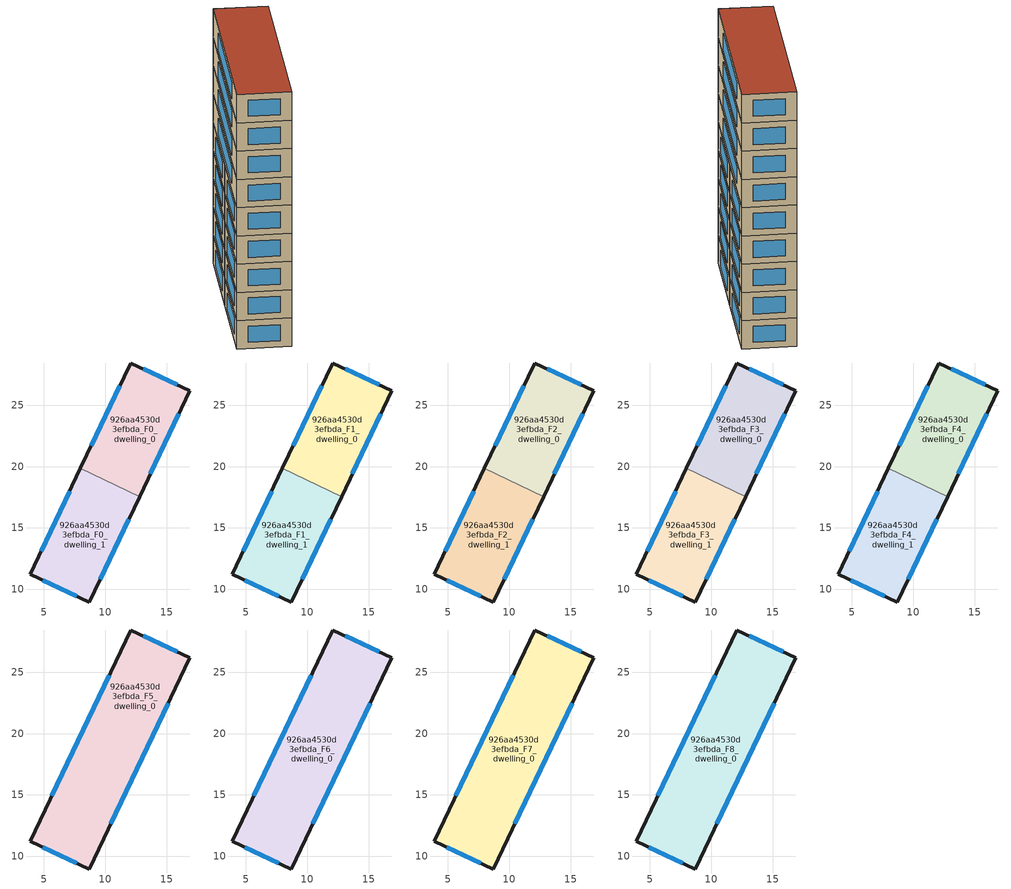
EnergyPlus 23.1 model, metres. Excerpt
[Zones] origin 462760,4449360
926aa4530d3efbda_F0_dwelling_0
 floor ground (EU_floor_Construction): 16.89,26.18 12.8,17.56 7.98,19.85 12.07,28.46 z0
 wall outside (EU_wall_Construction): 12.8,17.56 16.89,26.18 12.07,28.46 7.98,19.85 z0:3
 wall to 926aa4530d3efbda_F0_dwelling_1 (EU_wall_Construction): 7.98,19.85 12.8,17.56 z0:3
 window (EU_Window_Construction): 15.86,26.67 13.1,27.97 / 13.68,19.41 16.02,24.33 / 11.19,26.61 8.86,21.69 z0.64:2.36
926aa4530d3efbda_F0_dwelling_1
 floor ground (EU_floor_Construction): 12.8,17.56 8.71,8.96 3.89,11.24 7.98,19.85 z0
 wall outside (EU_wall_Construction): 7.98,19.85 3.89,11.24 8.71,8.96 12.8,17.56 z0:3
 window (EU_Window_Construction): 9.59,10.8 11.92,15.72 / 4.92,10.75 7.68,9.45 / 7.11,18.01 4.77,13.08 z0.64:2.36
926aa4530d3efbda_F1_dwelling_0
 floor to 926aa4530d3efbda_F0_dwelling_0 (EU_floor_Construction): 16.89,26.18 12.8,17.56 7.98,19.85 12.07,28.46 z3
 wall outside (EU_wall_Construction): 12.8,17.56 16.89,26.18 12.07,28.46 7.98,19.85 z3:6
 wall to 926aa4530d3efbda_F1_dwelling_1 (EU_wall_Construction): 7.98,19.85 12.8,17.56 z3:6
 window (EU_Window_Construction): 15.86,26.67 13.1,27.97 / 13.68,19.41 16.02,24.33 / 11.19,26.61 8.86,21.69 z3.64:5.36
926aa4530d3efbda_F1_dwelling_1
 floor to 926aa4530d3efbda_F0_dwelling_1 (EU_floor_Construction): 12.8,17.56 8.71,8.96 3.89,11.24 7.98,19.85 z3
 wall outside (EU_wall_Construction): 7.98,19.85 3.89,11.24 8.71,8.96 12.8,17.56 z3:6
 window (EU_Window_Construction): 9.59,10.8 11.92,15.72 / 4.92,10.75 7.68,9.45 / 7.11,18.01 4.77,13.08 z3.64:5.36
926aa4530d3efbda_F2_dwelling_0
 floor to 926aa4530d3efbda_F1_dwelling_0 (EU_floor_Construction): 16.89,26.18 12.8,17.56 7.98,19.85 12.07,28.46 z6
 wall outside (EU_wall_Construction): 12.8,17.56 16.89,26.18 12.07,28.46 7.98,19.85 z6:9
 wall to 926aa4530d3efbda_F2_dwelling_1 (EU_wall_Construction): 7.98,19.85 12.8,17.56 z6:9
 window (EU_Window_Construction): 15.86,26.67 13.1,27.97 / 13.68,19.41 16.02,24.33 / 11.19,26.61 8.86,21.69 z6.64:8.36
926aa4530d3efbda_F2_dwelling_1
 floor to 926aa4530d3efbda_F1_dwelling_1 (EU_floor_Construction): 12.8,17.56 8.71,8.96 3.89,11.24 7.98,19.85 z6
 wall outside (EU_wall_Construction): 7.98,19.85 3.89,11.24 8.71,8.96 12.8,17.56 z6:9
 window (EU_Window_Construction): 9.59,10.8 11.92,15.72 / 4.92,10.75 7.68,9.45 / 7.11,18.01 4.77,13.08 z6.64:8.36
926aa4530d3efbda_F3_dwelling_0
 floor to 926aa4530d3efbda_F2_dwelling_0 (EU_floor_Construction): 16.89,26.18 12.8,17.56 7.98,19.85 12.07,28.46 z9
 wall outside (EU_wall_Construction): 12.8,17.56 16.89,26.18 12.07,28.46 7.98,19.85 z9:12
 wall to 926aa4530d3efbda_F3_dwelling_1 (EU_wall_Construction): 7.98,19.85 12.8,17.56 z9:12
 window (EU_Window_Construction): 15.86,26.67 13.1,27.97 / 13.68,19.41 16.02,24.33 / 11.19,26.61 8.86,21.69 z9.64:11.36
926aa4530d3efbda_F3_dwelling_1
 floor to 926aa4530d3efbda_F2_dwelling_1 (EU_floor_Construction): 12.8,17.56 8.71,8.96 3.89,11.24 7.98,19.85 z9
 wall outside (EU_wall_Construction): 7.98,19.85 3.89,11.24 8.71,8.96 12.8,17.56 z9:12
 window (EU_Window_Construction): 9.59,10.8 11.92,15.72 / 4.92,10.75 7.68,9.45 / 7.11,18.01 4.77,13.08 z9.64:11.36
926aa4530d3efbda_F4_dwelling_0
 floor to 926aa4530d3efbda_F3_dwelling_0 (EU_floor_Construction): 16.89,26.18 12.8,17.56 7.98,19.85 12.07,28.46 z12
 wall outside (EU_wall_Construction): 12.8,17.56 16.89,26.18 12.07,28.46 7.98,19.85 z12:15
 wall to 926aa4530d3efbda_F4_dwelling_1 (EU_wall_Construction): 7.98,19.85 12.8,17.56 z12:15
 window (EU_Window_Construction): 15.86,26.67 13.1,27.97 / 13.68,19.41 16.02,24.33 / 11.19,26.61 8.86,21.69 z12.64:14.36
926aa4530d3efbda_F4_dwelling_1
 floor to 926aa4530d3efbda_F3_dwelling_1 (EU_floor_Construction): 12.8,17.56 8.71,8.96 3.89,11.24 7.98,19.85 z12
 wall outside (EU_wall_Construction): 7.98,19.85 3.89,11.24 8.71,8.96 12.8,17.56 z12:15
 window (EU_Window_Construction): 9.59,10.8 11.92,15.72 / 4.92,10.75 7.68,9.45 / 7.11,18.01 4.77,13.08 z12.64:14.36
926aa4530d3efbda_F5_dwelling_0
 floor to 926aa4530d3efbda_F4_dwelling_0 (EU_floor_Construction): 16.89,26.18 12.8,17.56 7.98,19.85 12.07,28.46 z15
 floor to 926aa4530d3efbda_F4_dwelling_1 (EU_floor_Construction): 12.8,17.56 8.71,8.96 3.89,11.24 7.98,19.85 z15
 wall outside (EU_wall_Construction): 16.89,26.18 12.07,28.46 3.89,11.24 8.71,8.96 16.89,26.18 z15:18
 window (EU_Window_Construction): 15.86,26.67 13.1,27.97 / 10.47,12.65 15.14,22.49 / 4.92,10.75 7.68,9.45 / 10.32,24.77 5.64,14.93 z15.64:17.36
926aa4530d3efbda_F6_dwelling_0
 floor to 926aa4530d3efbda_F5_dwelling_0 (EU_floor_Construction): 16.89,26.18 8.71,8.96 3.89,11.24 12.07,28.46 z18
 wall outside (EU_wall_Construction): 16.89,26.18 12.07,28.46 3.89,11.24 8.71,8.96 16.89,26.18 z18:21
 window (EU_Window_Construction): 15.86,26.67 13.1,27.97 / 10.47,12.65 15.14,22.49 / 4.92,10.75 7.68,9.45 / 10.32,24.77 5.64,14.93 z18.64:20.36
926aa4530d3efbda_F7_dwelling_0
 floor to 926aa4530d3efbda_F6_dwelling_0 (EU_floor_Construction): 16.89,26.18 8.71,8.96 3.89,11.24 12.07,28.46 z21
 wall outside (EU_wall_Construction): 16.89,26.18 12.07,28.46 3.89,11.24 8.71,8.96 16.89,26.18 z21:24
 window (EU_Window_Construction): 15.86,26.67 13.1,27.97 / 10.47,12.65 15.14,22.49 / 4.92,10.75 7.68,9.45 / 10.32,24.77 5.64,14.93 z21.64:23.36
926aa4530d3efbda_F8_dwelling_0
 floor to 926aa4530d3efbda_F7_dwelling_0 (EU_floor_Construction): 16.89,26.18 8.71,8.96 3.89,11.24 12.07,28.46 z24
 wall outside (EU_wall_Construction): 16.89,26.18 12.07,28.46 3.89,11.24 8.71,8.96 16.89,26.18 z24:27
 window (EU_Window_Construction): 15.86,26.67 13.1,27.97 / 10.47,12.65 15.14,22.49 / 4.92,10.75 7.68,9.45 / 10.32,24.77 5.64,14.93 z24.64:26.36
 roof outside (EU_roof_Construction): 8.71,8.96 16.89,26.18 12.07,28.46 3.89,11.24 z27
[Building]
EU S2 Campaign: North Axis=0; Terrain=City; Solar Distribution=FullExterior
[Site:Location]
Yerevan-Zvartnots.Intl.AP: Latitude=40.15; Longitude=44.383; Time Zone=4; Elevation=854
[SizingPeriod:WeatherFileDays]
AnnualSizingPeriod: Begin Month=1; Begin Day of Month=1; End Month=12; End Day of Month=31; Day of Week for Start Day=Monday; Use Weather File Daylight Saving Period=No; Use Weather File Rain and Snow Indicators=No
[MATERIAL]
EU_InternalMass_Material: Roughness=MediumRough; Thickness=0.1; Conductivity=1; Density=1800; Specific Heat=900; Thermal Absorptance=0.9; Solar Absorptance=0.7; Visible Absorptance=0.7
[MATERIAL:NOMASS] Roughness=MediumRough; Thermal Absorptance=0.9; Solar Absorptance=0.7; Visible Absorptance=0.7
Name | Thermal Resistance
EU_wall_NoMass | 1.05043
EU_roof_NoMass | 1.45357
EU_floor_NoMass | 0.478065
[WINDOWMATERIAL:SIMPLEGLAZINGSYSTEM]
EU_Window_SimpleGlazing: UFactor=2.5566; Solar Heat Gain Coefficient=0.75; Visible Transmittance=0.75
[CONSTRUCTION]
EU_wall_Construction: EU_wall_NoMass
EU_roof_Construction: EU_roof_NoMass
EU_floor_Construction: EU_floor_NoMass
EU_Window_Construction: EU_Window_SimpleGlazing
EU_InternalMass_Construction: EU_InternalMass_Material
[ZONE] Type=1; Multiplier=1; Ceiling Height=autocalculate; Floor Area=autocalculate; Part of Total Floor Area=Yes
Name | Volume
926aa4530d3efbda_F0_dwelling_0; 926aa4530d3efbda_F1_dwelling_0; 926aa4530d3efbda_F2_dwelling_0; 926aa4530d3efbda_F3_dwelling_0; 926aa4530d3efbda_F4_dwelling_0 | 152.539
926aa4530d3efbda_F5_dwelling_0 | 305.061
926aa4530d3efbda_F6_dwelling_0; 926aa4530d3efbda_F7_dwelling_0; 926aa4530d3efbda_F8_dwelling_0 | 305.071
926aa4530d3efbda_F0_dwelling_1; 926aa4530d3efbda_F1_dwelling_1; 926aa4530d3efbda_F2_dwelling_1; 926aa4530d3efbda_F3_dwelling_1; 926aa4530d3efbda_F4_dwelling_1 | 152.525
[INTERNALMASS] Construction=EU_InternalMass_Construction
Name | Zone or ZoneList | Surface Area
926aa4530d3efbda_F0_dwelling_0_EU_InternalMass | 926aa4530d3efbda_F0_dwelling_0 | 50.8463
926aa4530d3efbda_F0_dwelling_1_EU_InternalMass | 926aa4530d3efbda_F0_dwelling_1 | 50.8415
926aa4530d3efbda_F1_dwelling_0_EU_InternalMass | 926aa4530d3efbda_F1_dwelling_0 | 50.8463
926aa4530d3efbda_F1_dwelling_1_EU_InternalMass | 926aa4530d3efbda_F1_dwelling_1 | 50.8415
926aa4530d3efbda_F2_dwelling_0_EU_InternalMass | 926aa4530d3efbda_F2_dwelling_0 | 50.8463
926aa4530d3efbda_F2_dwelling_1_EU_InternalMass | 926aa4530d3efbda_F2_dwelling_1 | 50.8415
926aa4530d3efbda_F3_dwelling_0_EU_InternalMass | 926aa4530d3efbda_F3_dwelling_0 | 50.8463
926aa4530d3efbda_F3_dwelling_1_EU_InternalMass | 926aa4530d3efbda_F3_dwelling_1 | 50.8415
926aa4530d3efbda_F4_dwelling_0_EU_InternalMass | 926aa4530d3efbda_F4_dwelling_0 | 50.8463
926aa4530d3efbda_F4_dwelling_1_EU_InternalMass | 926aa4530d3efbda_F4_dwelling_1 | 50.8415
926aa4530d3efbda_F5_dwelling_0_EU_InternalMass | 926aa4530d3efbda_F5_dwelling_0 | 101.69
926aa4530d3efbda_F6_dwelling_0_EU_InternalMass | 926aa4530d3efbda_F6_dwelling_0 | 101.69
926aa4530d3efbda_F7_dwelling_0_EU_InternalMass | 926aa4530d3efbda_F7_dwelling_0 | 101.69
926aa4530d3efbda_F8_dwelling_0_EU_InternalMass | 926aa4530d3efbda_F8_dwelling_0 | 101.69
[OTHEREQUIPMENT] Fuel Type=Electricity; Design Level Calculation Method=Watts/Area; Power per Zone Floor Area=1; Fraction Latent=0; Fraction Radiant=0; Fraction Lost=0; Carbon Dioxide Generation Rate=0; EndUse Subcategory=EU_Step8_InternalGains
Name | Zone or ZoneList or Space or SpaceList | Schedule
EU_Step8_InternalGain_926aa4530d3efbda_F0_dwelling_0_f000 | 926aa4530d3efbda_F0_dwelling_0 | EU_Step8_GainSchedule_926aa4530d3efbda_F0_dwelling_0_f000
EU_Step8_InternalGain_926aa4530d3efbda_F0_dwelling_1_f000 | 926aa4530d3efbda_F0_dwelling_1 | EU_Step8_GainSchedule_926aa4530d3efbda_F0_dwelling_1_f000
EU_Step8_InternalGain_926aa4530d3efbda_F1_dwelling_0_f000 | 926aa4530d3efbda_F1_dwelling_0 | EU_Step8_GainSchedule_926aa4530d3efbda_F1_dwelling_0_f000
EU_Step8_InternalGain_926aa4530d3efbda_F1_dwelling_1_f000 | 926aa4530d3efbda_F1_dwelling_1 | EU_Step8_GainSchedule_926aa4530d3efbda_F1_dwelling_1_f000
EU_Step8_InternalGain_926aa4530d3efbda_F2_dwelling_0_f000 | 926aa4530d3efbda_F2_dwelling_0 | EU_Step8_GainSchedule_926aa4530d3efbda_F2_dwelling_0_f000
EU_Step8_InternalGain_926aa4530d3efbda_F2_dwelling_1_f000 | 926aa4530d3efbda_F2_dwelling_1 | EU_Step8_GainSchedule_926aa4530d3efbda_F2_dwelling_1_f000
EU_Step8_InternalGain_926aa4530d3efbda_F3_dwelling_0_f000 | 926aa4530d3efbda_F3_dwelling_0 | EU_Step8_GainSchedule_926aa4530d3efbda_F3_dwelling_0_f000
EU_Step8_InternalGain_926aa4530d3efbda_F3_dwelling_1_f000 | 926aa4530d3efbda_F3_dwelling_1 | EU_Step8_GainSchedule_926aa4530d3efbda_F3_dwelling_1_f000
EU_Step8_InternalGain_926aa4530d3efbda_F4_dwelling_0_f000 | 926aa4530d3efbda_F4_dwelling_0 | EU_Step8_GainSchedule_926aa4530d3efbda_F4_dwelling_0_f000
EU_Step8_InternalGain_926aa4530d3efbda_F4_dwelling_1_f000 | 926aa4530d3efbda_F4_dwelling_1 | EU_Step8_GainSchedule_926aa4530d3efbda_F4_dwelling_1_f000
EU_Step8_InternalGain_926aa4530d3efbda_F5_dwelling_0_f000 | 926aa4530d3efbda_F5_dwelling_0 | EU_Step8_GainSchedule_926aa4530d3efbda_F5_dwelling_0_f000
EU_Step8_InternalGain_926aa4530d3efbda_F6_dwelling_0_f000 | 926aa4530d3efbda_F6_dwelling_0 | EU_Step8_GainSchedule_926aa4530d3efbda_F6_dwelling_0_f000
EU_Step8_InternalGain_926aa4530d3efbda_F7_dwelling_0_f000 | 926aa4530d3efbda_F7_dwelling_0 | EU_Step8_GainSchedule_926aa4530d3efbda_F7_dwelling_0_f000
EU_Step8_InternalGain_926aa4530d3efbda_F8_dwelling_0_f000 | 926aa4530d3efbda_F8_dwelling_0 | EU_Step8_GainSchedule_926aa4530d3efbda_F8_dwelling_0_f000
[ZONEVENTILATION:DESIGNFLOWRATE] Schedule=EU_AlwaysOn; Design Flow Rate Calculation Method=AirChanges/Hour; Air Changes per Hour=0.557805; Ventilation Type=Natural; Fan Pressure Rise=0; Fan Total Efficiency=1; Constant Term Coefficient=1; Temperature Term Coefficient=0; Velocity Term Coefficient=0; Velocity Squared Term Coefficient=0; Minimum Indoor Temperature=-100; Maximum Indoor Temperature=100; Delta Temperature=-100; Minimum Outdoor Temperature=-100; Maximum Outdoor Temperature=100; Maximum Wind Speed=40
Name | Zone or ZoneList or Space or SpaceList
EU_ConstantAir_926aa4530d3efbda_F0_dwelling_0 | 926aa4530d3efbda_F0_dwelling_0
EU_ConstantAir_926aa4530d3efbda_F0_dwelling_1 | 926aa4530d3efbda_F0_dwelling_1
EU_ConstantAir_926aa4530d3efbda_F1_dwelling_0 | 926aa4530d3efbda_F1_dwelling_0
EU_ConstantAir_926aa4530d3efbda_F1_dwelling_1 | 926aa4530d3efbda_F1_dwelling_1
EU_ConstantAir_926aa4530d3efbda_F2_dwelling_0 | 926aa4530d3efbda_F2_dwelling_0
EU_ConstantAir_926aa4530d3efbda_F2_dwelling_1 | 926aa4530d3efbda_F2_dwelling_1
EU_ConstantAir_926aa4530d3efbda_F3_dwelling_0 | 926aa4530d3efbda_F3_dwelling_0
EU_ConstantAir_926aa4530d3efbda_F3_dwelling_1 | 926aa4530d3efbda_F3_dwelling_1
EU_ConstantAir_926aa4530d3efbda_F4_dwelling_0 | 926aa4530d3efbda_F4_dwelling_0
EU_ConstantAir_926aa4530d3efbda_F4_dwelling_1 | 926aa4530d3efbda_F4_dwelling_1
EU_ConstantAir_926aa4530d3efbda_F5_dwelling_0 | 926aa4530d3efbda_F5_dwelling_0
EU_ConstantAir_926aa4530d3efbda_F6_dwelling_0 | 926aa4530d3efbda_F6_dwelling_0
EU_ConstantAir_926aa4530d3efbda_F7_dwelling_0 | 926aa4530d3efbda_F7_dwelling_0
EU_ConstantAir_926aa4530d3efbda_F8_dwelling_0 | 926aa4530d3efbda_F8_dwelling_0
[HVACTEMPLATE:THERMOSTAT] Constant Heating Setpoint=20; Constant Cooling Setpoint=50
EU_HeatOnly_926aa4530d3efbda_F0_dwelling_0; EU_HeatOnly_926aa4530d3efbda_F0_dwelling_1; EU_HeatOnly_926aa4530d3efbda_F1_dwelling_0; EU_HeatOnly_926aa4530d3efbda_F1_dwelling_1; EU_HeatOnly_926aa4530d3efbda_F2_dwelling_0; EU_HeatOnly_926aa4530d3efbda_F2_dwelling_1; EU_HeatOnly_926aa4530d3efbda_F3_dwelling_0; EU_HeatOnly_926aa4530d3efbda_F3_dwelling_1; EU_HeatOnly_926aa4530d3efbda_F4_dwelling_0; EU_HeatOnly_926aa4530d3efbda_F4_dwelling_1; EU_HeatOnly_926aa4530d3efbda_F5_dwelling_0; EU_HeatOnly_926aa4530d3efbda_F6_dwelling_0; EU_HeatOnly_926aa4530d3efbda_F7_dwelling_0; EU_HeatOnly_926aa4530d3efbda_F8_dwelling_0
[HVACTEMPLATE:ZONE:IDEALLOADSAIRSYSTEM] System Availability Schedule=EU_AlwaysOn; Maximum Heating Supply Air Temperature=50; Minimum Cooling Supply Air Temperature=13; Maximum Heating Supply Air Humidity Ratio=0.0156; Minimum Cooling Supply Air Humidity Ratio=0.0077; Heating Limit=NoLimit; Cooling Limit=NoLimit; Heating Availability Schedule=EU_AlwaysOn; Cooling Availability Schedule=EU_CoolingOff; Dehumidification Control Type=ConstantSensibleHeatRatio; Cooling Sensible Heat Ratio=0.7; Dehumidification Setpoint=60; Humidification Control Type=None; Humidification Setpoint=30; Outdoor Air Method=None; Outdoor Air Flow Rate per Person=0.00944; Outdoor Air Flow Rate per Zone Floor Area=0; Outdoor Air Flow Rate per Zone=0; Demand Controlled Ventilation Type=None; Outdoor Air Economizer Type=NoEconomizer; Heat Recovery Type=None; Sensible Heat Recovery Effectiveness=0.7; Latent Heat Recovery Effectiveness=0.65
Name | Template Thermostat
926aa4530d3efbda_F0_dwelling_0 | EU_HeatOnly_926aa4530d3efbda_F0_dwelling_0
926aa4530d3efbda_F0_dwelling_1 | EU_HeatOnly_926aa4530d3efbda_F0_dwelling_1
926aa4530d3efbda_F1_dwelling_0 | EU_HeatOnly_926aa4530d3efbda_F1_dwelling_0
926aa4530d3efbda_F1_dwelling_1 | EU_HeatOnly_926aa4530d3efbda_F1_dwelling_1
926aa4530d3efbda_F2_dwelling_0 | EU_HeatOnly_926aa4530d3efbda_F2_dwelling_0
926aa4530d3efbda_F2_dwelling_1 | EU_HeatOnly_926aa4530d3efbda_F2_dwelling_1
926aa4530d3efbda_F3_dwelling_0 | EU_HeatOnly_926aa4530d3efbda_F3_dwelling_0
926aa4530d3efbda_F3_dwelling_1 | EU_HeatOnly_926aa4530d3efbda_F3_dwelling_1
926aa4530d3efbda_F4_dwelling_0 | EU_HeatOnly_926aa4530d3efbda_F4_dwelling_0
926aa4530d3efbda_F4_dwelling_1 | EU_HeatOnly_926aa4530d3efbda_F4_dwelling_1
926aa4530d3efbda_F5_dwelling_0 | EU_HeatOnly_926aa4530d3efbda_F5_dwelling_0
926aa4530d3efbda_F6_dwelling_0 | EU_HeatOnly_926aa4530d3efbda_F6_dwelling_0
926aa4530d3efbda_F7_dwelling_0 | EU_HeatOnly_926aa4530d3efbda_F7_dwelling_0
926aa4530d3efbda_F8_dwelling_0 | EU_HeatOnly_926aa4530d3efbda_F8_dwelling_0
[SIZING:ZONE] Zone Cooling Design Supply Air Temperature Input Method=SupplyAirTemperature; Zone Cooling Design Supply Air Temperature=13; Zone Heating Design Supply Air Temperature Input Method=SupplyAirTemperature; Zone Heating Design Supply Air Temperature=50; Zone Cooling Design Supply Air Humidity Ratio=0.008; Zone Heating Design Supply Air Humidity Ratio=0.008; Cooling Design Air Flow Method=DesignDay; Cooling Design Air Flow Rate=0; Cooling Minimum Air Flow per Zone Floor Area=0.000762; Cooling Minimum Air Flow=0; Cooling Minimum Air Flow Fraction=0.2; Heating Design Air Flow Method=DesignDay; Heating Design Air Flow Rate=0; Heating Maximum Air Flow per Zone Floor Area=0.002032; Heating Maximum Air Flow=0.141576; Heating Maximum Air Flow Fraction=0.3; Account for Dedicated Outdoor Air System=No; Dedicated Outdoor Air System Control Strategy=NeutralSupplyAir; Dedicated Outdoor Air Low Setpoint Temperature for Design=autosize; Dedicated Outdoor Air High Setpoint Temperature for Design=autosize; Zone Load Sizing Method=Sensible Load Only No Latent Load; Zone Latent Cooling Design Supply Air Humidity Ratio Input Method=HumidityRatioDifference; Zone Cooling Design Supply Air Humidity Ratio Difference=0.005; Zone Latent Heating Design Supply Air Humidity Ratio Input Method=HumidityRatioDifference; Zone Humidification Design Supply Air Humidity Ratio Difference=0.005
926aa4530d3efbda_F0_dwelling_0; 926aa4530d3efbda_F0_dwelling_1; 926aa4530d3efbda_F1_dwelling_0; 926aa4530d3efbda_F1_dwelling_1; 926aa4530d3efbda_F2_dwelling_0; 926aa4530d3efbda_F2_dwelling_1; 926aa4530d3efbda_F3_dwelling_0; 926aa4530d3efbda_F3_dwelling_1; 926aa4530d3efbda_F4_dwelling_0; 926aa4530d3efbda_F4_dwelling_1; 926aa4530d3efbda_F5_dwelling_0; 926aa4530d3efbda_F6_dwelling_0; 926aa4530d3efbda_F7_dwelling_0; 926aa4530d3efbda_F8_dwelling_0
[SCHEDULE:CONSTANT]
Name | Hourly Value
EU_AlwaysOn | 1
EU_CoolingOff | 0
[SCHEDULE:FILE] Column Number=1; Rows to Skip at Top=0; Number of Hours of Data=8760; Column Separator=Comma; Interpolate to Timestep=No; Minutes per Item=60; Adjust Schedule for Daylight Savings=Yes
Name | File
EU_Step8_GainSchedule_926aa4530d3efbda_F0_dwelling_0_f000 | ../../schedules/926aa4530d3efbda/926aa4530d3efbda_F0_dwelling_0_f000_gain.csv
EU_Step8_GainSchedule_926aa4530d3efbda_F0_dwelling_1_f000 | ../../schedules/926aa4530d3efbda/926aa4530d3efbda_F0_dwelling_1_f000_gain.csv
EU_Step8_GainSchedule_926aa4530d3efbda_F1_dwelling_0_f000 | ../../schedules/926aa4530d3efbda/926aa4530d3efbda_F1_dwelling_0_f000_gain.csv
EU_Step8_GainSchedule_926aa4530d3efbda_F1_dwelling_1_f000 | ../../schedules/926aa4530d3efbda/926aa4530d3efbda_F1_dwelling_1_f000_gain.csv
EU_Step8_GainSchedule_926aa4530d3efbda_F2_dwelling_0_f000 | ../../schedules/926aa4530d3efbda/926aa4530d3efbda_F2_dwelling_0_f000_gain.csv
EU_Step8_GainSchedule_926aa4530d3efbda_F2_dwelling_1_f000 | ../../schedules/926aa4530d3efbda/926aa4530d3efbda_F2_dwelling_1_f000_gain.csv
EU_Step8_GainSchedule_926aa4530d3efbda_F3_dwelling_0_f000 | ../../schedules/926aa4530d3efbda/926aa4530d3efbda_F3_dwelling_0_f000_gain.csv
EU_Step8_GainSchedule_926aa4530d3efbda_F3_dwelling_1_f000 | ../../schedules/926aa4530d3efbda/926aa4530d3efbda_F3_dwelling_1_f000_gain.csv
EU_Step8_GainSchedule_926aa4530d3efbda_F4_dwelling_0_f000 | ../../schedules/926aa4530d3efbda/926aa4530d3efbda_F4_dwelling_0_f000_gain.csv
EU_Step8_GainSchedule_926aa4530d3efbda_F4_dwelling_1_f000 | ../../schedules/926aa4530d3efbda/926aa4530d3efbda_F4_dwelling_1_f000_gain.csv
EU_Step8_GainSchedule_926aa4530d3efbda_F5_dwelling_0_f000 | ../../schedules/926aa4530d3efbda/926aa4530d3efbda_F5_dwelling_0_f000_gain.csv
EU_Step8_GainSchedule_926aa4530d3efbda_F6_dwelling_0_f000 | ../../schedules/926aa4530d3efbda/926aa4530d3efbda_F6_dwelling_0_f000_gain.csv
EU_Step8_GainSchedule_926aa4530d3efbda_F7_dwelling_0_f000 | ../../schedules/926aa4530d3efbda/926aa4530d3efbda_F7_dwelling_0_f000_gain.csv
EU_Step8_GainSchedule_926aa4530d3efbda_F8_dwelling_0_f000 | ../../schedules/926aa4530d3efbda/926aa4530d3efbda_F8_dwelling_0_f000_gain.csv
